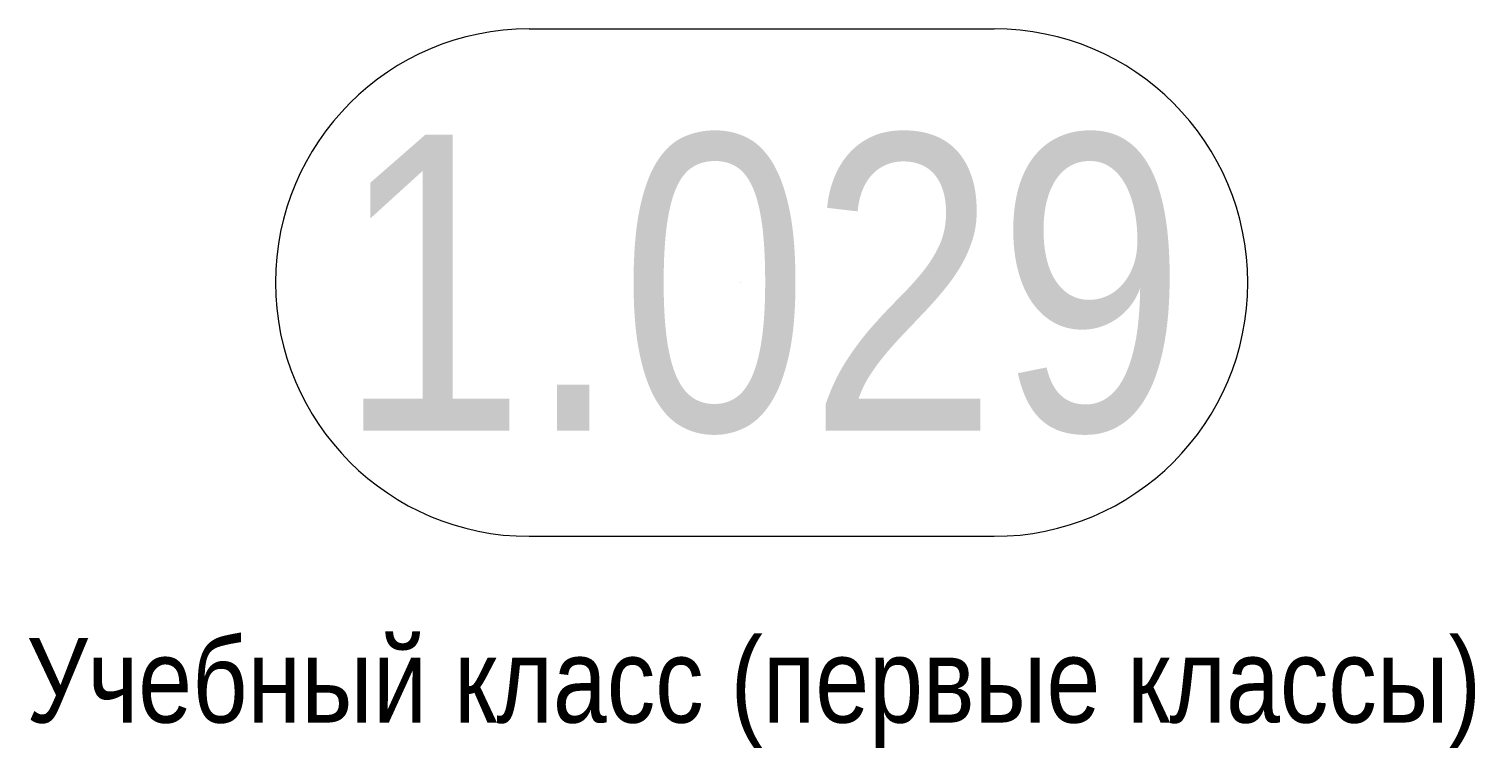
# Model space of a CAD drawing. Header units: millimetres. Extents: x -24360 to 609566, y -391049 to 148426.
# Drawn here: x 2318 to 4029, y 31027 to 31877 of the extents above; entities that cross this region are included whole.
import ezdxf
from ezdxf.enums import TextEntityAlignment as Align

# ---------------------------------------------------------------- set-up
doc = ezdxf.new("R2010")
doc.units = ezdxf.units.MM
doc.layers.get('Defpoints').update_dxf_attribs({"color": 140})
doc.layers.add('АР_Area', color=5, linetype='Continuous', lineweight=5)
doc.styles.add('style1', font='ARIALN.TTF')

# ---------------------------------------------------------------- blocks, each defined once
blk = doc.blocks.new('MOK-МаркаПом_овал_ареал')
for p, q in [((-2.75, 3), (2.75, 3)), ((-2.75, -3), (2.75, -3))]:
    blk.add_line(p, q)
for centre, radius, start, end in [((-2.75, 0), 3, 90, 270), ((2.75, 0), 3, 270, 90), ((-3.75, 0), 3.5, 0, 0.001)]:
    blk.add_arc(centre, radius, start, end)
at = {"color": 0, "style": 'style1'}
blk.add_attdef('АР-ПОМЕЩЕНИЕ:НОМЕР', text='', height=3.5, dxfattribs=at).set_placement((0, 0), align=Align.MIDDLE)

msp = doc.modelspace()

# ---------------------------------------------------------------- block references
at = {"layer": 'АР_Area', "color": 18, "linetype": 'Continuous', "lineweight": 5, "true_color": 0x000000}
ref = msp.add_blockref('MOK-МаркаПом_овал_ареал', (3184.91, 31577.207), dxfattribs=dict(at, xscale=100, yscale=100, zscale=100))
ref.add_attrib('АР-ПОМЕЩЕНИЕ:НОМЕР', '1.029', dxfattribs={"layer": '0', "color": 0, "height": 350, "style": 'style1'}).set_placement((3184.91, 31577.207), align=Align.MIDDLE)
ref.add_attrib('АР-ПОМЕЩЕНИЕ:НАИМЕНОВАНИЕ', 'Учебный класс (первые классы)', dxfattribs={"layer": 'Defpoints', "color": 2, "height": 100, "style": 'style1'}).set_placement((3175.495, 31095.814), align=Align.MIDDLE)

doc.saveas('drawing.dxf')
